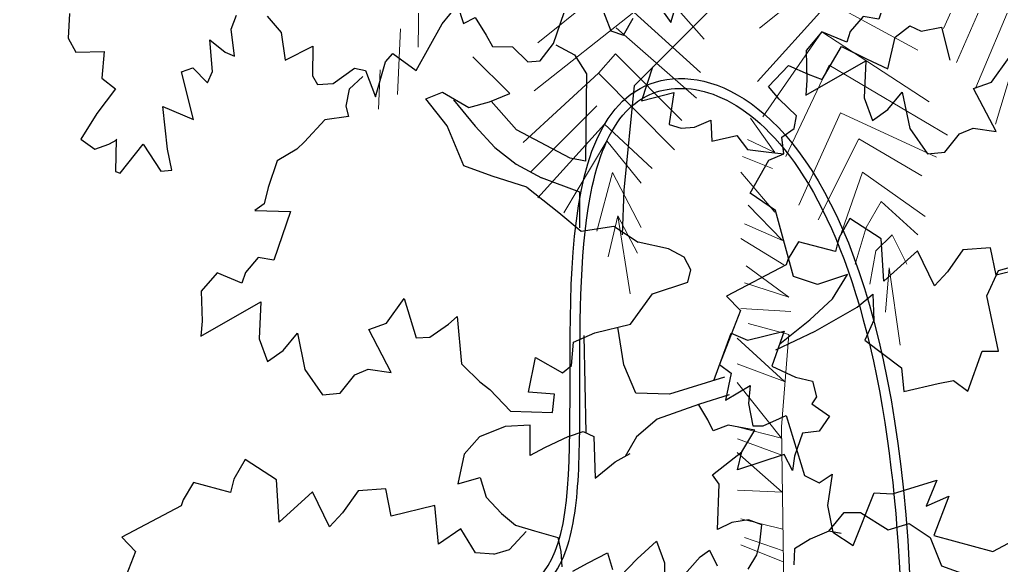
# Model space of a CAD drawing. Header units: metres. Extents: x 10 to 239, y 2 to 253.
# Drawn here: x 89.776 to 94.75, y 174.727 to 177.493 of the extents above; entities that cross this region are included whole.
import ezdxf

# ---------------------------------------------------------------- set-up
doc = ezdxf.new("R2010")
doc.units = ezdxf.units.M
doc.header["$MEASUREMENT"] = 0
doc.layers.add('1lianas', color=9, linetype='Continuous')
doc.layers.add('bloques ARBOLES', color=7, linetype='Continuous', true_color=0xb8d897)

# ---------------------------------------------------------------- blocks, each defined once
blk = doc.blocks.new('arbolote')
at = {"layer": 'bloques ARBOLES'}
for points in [[(1.3582, 5.2888), (1.5573, 5.3838), (1.7696, 5.5057), (1.8488, 5.5718), (1.8547, 5.4389), (1.8085, 5.3381), (1.995, 5.1972), (2.006, 5.0778), (2.1808, 5.1191), (2.2586, 5.1335), (2.3308, 5.0788), (2.4034, 5.2819), (2.487, 5.2819), (2.4266, 5.5628), (2.486, 5.6904), (2.589, 5.7197)], [(-2.2214, 6.9934), (-2.2278, 6.8684), (-2.1888, 6.7985), (-2.0452, 6.8005), (-2.0563, 6.666), (-1.9881, 6.6116), (-2.0821, 6.4869), (-2.1626, 6.3571), (-2.0931, 6.3065), (-2.0213, 6.3315), (-1.9816, 6.3531), (-1.9844, 6.3563), (-1.9879, 6.1932), (-1.9638, 6.1843), (-1.847, 6.331), (-1.7577, 6.1951), (-1.7015, 6.2004), (-1.7235, 6.3068), (-1.7476, 6.5219), (-1.5927, 6.4563), (-1.6533, 6.6984), (-1.5958, 6.7185), (-1.5215, 6.6426), (-1.4958, 6.6993), (-1.5104, 6.8608), (-1.4319, 6.7985), (-1.3848, 6.7777), (-1.4013, 6.9145), (-1.3745, 6.986)], [(-1.2186, 6.9801), (-1.1488, 6.8976), (-1.1286, 6.7565), (-0.9872, 6.8285), (-0.9887, 6.6782), (-0.9644, 6.6344), (-0.8844, 6.6387), (-0.7764, 6.7164), (-0.7215, 6.7049), (-0.6698, 6.5721), (-0.6203, 6.7493), (-0.582, 6.7909), (-0.4636, 6.7044), (-0.3325, 6.9416), (-0.2549, 7.0367), (-0.2237, 6.9435), (-0.1655, 6.9736), (-0.1101, 6.8843), (-0.0771, 6.8258), (0.0243, 6.8244), (0.1017, 6.7483), (0.1649, 6.754), (0.231, 6.8421), (0.2858, 6.9989)], [(0.4646, 7.0538), (0.5221, 6.9057), (0.5869, 6.8834), (0.6359, 6.9699)], [(0.7381, 7.073), (0.8253, 6.9473), (0.8826, 7.1338)], [(0.5805, 5.8724), (0.5892, 6.0984), (0.6413, 6.6286), (1.119, 7.1066)], [(0.7339, 6.7212), (0.678, 6.5512), (0.8418, 6.5934), (0.8177, 6.435), (0.8174, 6.4311), (0.8786, 6.412), (0.9457, 6.4174), (1.0283, 6.4524), (1.0336, 6.3474), (1.1613, 6.3747), (1.2153, 6.3045), (1.3227, 6.2916), (1.3987, 6.2823), (1.3877, 6.3669), (1.4511, 6.4105), (1.4634, 6.4752), (1.3758, 6.5591), (1.3213, 6.6234), (1.4217, 6.7296), (1.5227, 6.6864), (1.5932, 6.6596), (1.6907, 6.8268), (1.8179, 6.7635), (1.9253, 6.7128), (1.9635, 6.874), (2.0379, 6.9305), (2.0946, 6.9049), (2.1978, 6.9243), (2.2396, 6.7565)], [(0.2442, 6.8341), (0.3375, 6.7843), (0.3995, 6.6887), (0.3936, 6.2457)], [(-0.0926, 6.5464), (0.0111, 6.5874), (-0.1776, 6.7745)], [(-0.735, 6.6751), (-0.803, 6.611), (-0.8201, 6.5248), (-0.8076, 6.472), (-0.9276, 6.454), (-1.0303, 6.344), (-1.0683, 6.3053), (-1.1678, 6.2468), (-1.2139, 6.1112), (-1.2346, 6.0293), (-1.2822, 5.9954), (-1.1014, 5.9904), (-1.1846, 5.7433), (-1.2641, 5.7569), (-1.3291, 5.6816), (-1.3476, 5.6273), (-1.4727, 5.6795), (-1.5532, 5.5856), (-1.5488, 5.4348), (-1.5551, 5.3587), (-1.2508, 5.5327), (-1.2594, 5.3451), (-1.2171, 5.2301), (-1.1388, 5.2864), (-1.0658, 5.3739), (-1.0283, 5.1896), (-0.9384, 5.0606), (-0.8499, 5.0702), (-0.7756, 5.1617), (-0.7075, 5.1909), (-0.5903, 5.1742), (-0.7047, 5.3928), (-0.6145, 5.4242), (-0.5244, 5.5492), (-0.4643, 5.349), (-0.3943, 5.3532), (-0.3012, 5.4192), (-0.3012, 5.4192), (-0.2562, 5.4573), (-0.2341, 5.2184), (-0.2278, 5.2109), (-0.1411, 5.1271), (-0.0915, 5.0881), (0.0139, 4.9778), (0.2264, 4.9712), (0.2371, 5.0639), (0.1056, 5.0748), (0.141, 5.2501), (0.2779, 5.172), (0.3229, 5.2102), (0.3327, 5.3279), (0.4411, 5.3747), (0.6221, 5.4194), (0.7325, 5.5736), (0.9116, 5.6325), (0.9277, 5.6939), (0.8942, 5.7594), (0.814, 5.8009), (0.6604, 5.8345)], [(0.0964, 6.1142), (-0.0793, 6.1691), (-0.2219, 6.2214), (-0.3067, 6.4243), (-0.415, 6.562), (-0.3308, 6.5956), (-0.1973, 6.5167), (-0.0926, 6.5464)], [(-0.2745, 6.5566), (-0.1656, 6.4228), (-0.0658, 6.3153), (0.0425, 6.2309), (0.1707, 6.1611)], [(0.3936, 6.2457), (0.3153, 6.2605), (0.0441, 6.4046), (-0.0841, 6.5498)], [(1.3783, 5.3202), (1.5312, 5.4418), (1.6445, 5.5469), (1.7204, 5.6701), (1.5699, 5.6198), (1.4478, 5.6608), (1.357, 5.996), (1.2278, 6.0834), (1.3223, 6.2498), (1.3987, 6.2823)], [(0.1685, 6.1631), (0.3634, 6.0897), (0.3634, 5.9072)], [(0.0964, 6.1142), (0.2592, 5.9854), (0.3721, 5.8898), (0.5371, 5.9159), (0.6604, 5.8345)], [(1.0987, 5.1499), (0.8198, 5.0644), (0.6488, 5.0686), (0.5881, 5.2131), (0.5583, 5.4036)], [(1.0442, 5.1332), (1.1312, 5.3733), (1.2149, 5.3385), (1.4009, 5.3828), (1.3375, 5.2068), (1.4584, 5.151), (1.5433, 5.13), (1.5647, 5.0516), (1.5408, 5.0157), (1.63, 4.9522)], [(0.3859, 5.3609), (0.395, 4.8684)], [(1.1222, 5.0603), (0.972, 5.014), (0.7565, 4.9372), (0.6515, 4.8483), (0.594, 4.7487)], [(0.307, 4.849), (0.1867, 4.7922), (0.1138, 4.7534), (0.1126, 4.9069), (-0.0135, 4.9004), (-0.1433, 4.8474), (-0.2203, 4.7602), (-0.2537, 4.6095), (-0.1394, 4.6419), (-0.1089, 4.5418), (-0.0321, 4.4587), (0.0397, 4.4), (0.1349, 4.3712), (0.2537, 4.3375), (0.2687, 4.2665), (0.2733, 4.1895)], [(0.3302, 4.1668), (0.4074, 4.2092), (0.5053, 4.2609), (0.53, 4.1752)], [(0.569, 4.1401), (0.6561, 4.2305), (0.7541, 4.3199), (0.7938, 4.2091), (0.7944, 4.1324)], [(0.8702, 4.1221), (0.9745, 4.239), (1.0222, 4.2738), (1.0614, 4.1939)], [(1.2174, 4.177), (1.2613, 4.2501), (1.2773, 4.3115), (1.2877, 4.4012), (1.2202, 4.4278), (1.1354, 4.4139), (1.0627, 4.3781), (1.0708, 4.6074), (1.0369, 4.6561), (1.186, 4.7722), (1.2509, 4.8823), (1.1165, 4.9074), (1.0414, 4.8788), (1.0141, 4.9338), (0.9687, 5.0103)], [(1.6302, 4.9525), (1.578, 4.8762), (1.4935, 4.8662), (1.4531, 4.7501), (1.4431, 4.6782), (1.401, 4.7584), (1.1644, 4.6804), (1.186, 4.7722)], [(0.307, 4.849), (0.3818, 4.8746), (0.4355, 4.8493), (0.4429, 4.6385), (0.5433, 4.7208), (0.6205, 4.7632)], [(-0.0701, 4.2527), (-0.164, 4.2605), (-0.2377, 4.3811), (-0.3517, 4.3039), (-0.3702, 4.5007), (-0.5909, 4.4453), (-0.6183, 4.584), (-0.7585, 4.5747), (-0.8375, 4.4627), (-0.9031, 4.3914), (-0.989, 4.5688), (-1.1591, 4.4156), (-1.1722, 4.6298), (-1.3309, 4.7336), (-1.388, 4.6337), (-1.4046, 4.5654), (-1.5917, 4.6158), (-1.6446, 4.5295), (-1.6542, 4.4984), (-1.9562, 4.3392), (-1.8855, 4.2666), (-1.9918, 3.9936), (-1.9326, 3.9498), (-1.9619, 3.8128), (-1.8373, 3.8862), (-1.8448, 3.7961), (-1.8223, 3.6827), (-1.7705, 3.6824), (-1.6546, 3.7356), (-1.5613, 3.4311), (-1.4877, 3.3941), (-1.4213, 3.4374), (-1.4444, 3.279), (-1.4444, 3.279), (-1.4177, 3.1443), (-1.3148, 3.076), (-1.209, 3.3431), (-1.1158, 3.3384), (-0.89, 3.4074), (-0.89, 3.4074), (-0.9457, 3.2755), (-0.83, 3.3257), (-0.9063, 3.1259), (-0.6063, 3.0452), (-0.4489, 3.1298)], [(1.6268, 4.3702), (1.7043, 4.4644), (1.7879, 4.4644), (1.927, 4.3762), (2.0343, 4.4091), (2.14, 4.3377), (2.1977, 4.1934), (2.3979, 4.1211)], [(-0.0701, 4.2527), (0.0086, 4.2771), (0.0928, 4.3677)], [(1.6885, 4.3581), (1.6268, 4.3702), (1.5327, 4.3292), (1.452, 4.2801), (1.4493, 4.1996)]]:
    blk.add_lwpolyline(points, dxfattribs=at)
blk = doc.blocks.new('Palm2-e')
at = {"layer": 'bloques ARBOLES', "lineweight": 5}
for p, q in [((0.93, 2.1942), (1.1006, 2.5705)), ((-0.6387, 2.5132), (-1.125, 2.1207)), ((-1.7324, 2.0985), (-1.7279, 2.4384)), ((0.9964, 2.0217), (1.1963, 2.4833)), ((-0.2832, 2.1389), (-0.5417, 2.4319)), ((0.277, 2.4195), (-0.0032, 2.1955)), ((1.0941, 1.8941), (1.2998, 2.3856)), ((0.3512, 2.3264), (-0.0124, 1.9247)), ((0.8005, 2.0829), (0.3512, 2.3264)), ((-1.1439, 1.8772), (-0.6387, 2.2769)), ((-0.6387, 2.2769), (-0.3021, 1.9709)), ((1.3617, 2.2704), (1.193, 1.7092)), ((-1.8216, 2.1923), (-1.8359, 1.8589)), ((-0.321, 1.8401), (-0.7292, 2.1975)), ((0.015, 1.7463), (0.3141, 2.1766)), ((0.3141, 2.1766), (0.8565, 1.8212)), ((-0.819, 1.9664), (-0.7324, 2.0647)), ((-0.7324, 2.0647), (-0.3958, 1.7274)), ((0.3512, 2.008), (0.1305, 1.5451)), ((0.9502, 1.6532), (0.3512, 2.008)), ((-1.9238, 1.9833), (-1.9329, 1.7841)), ((-0.819, 1.9664), (-1.1999, 1.6155)), ((-0.4329, 1.5783), (-0.819, 1.9664)), ((-1.1627, 1.4657), (-0.8262, 1.8023)), ((0.1976, 1.2984), (0.4079, 1.7652)), ((0.4079, 1.7652), (0.8942, 1.5406)), ((-1.125, 1.3349), (-0.7884, 1.7092)), ((-0.7884, 1.7092), (-0.5456, 1.4846)), ((0.0746, 1.5647), (-0.0488, 1.7398)), ((-0.9941, 1.26), (-0.776, 1.6246)), ((-0.776, 1.6246), (-0.6016, 1.4097)), ((-0.0638, 1.6317), (0.0746, 1.5647)), ((0.2953, 1.2229), (0.501, 1.6343)), ((0.501, 1.6343), (0.8193, 1.4468)), ((-0.0892, 1.5451), (0.0641, 1.4833)), ((-0.7467, 1.4638), (-0.8262, 1.1669)), ((-0.6016, 1.1851), (-0.7467, 1.4638)), ((-0.097, 1.4657), (0.0746, 1.2626)), ((0.389, 1.092), (0.5199, 1.4657)), ((0.5199, 1.4657), (0.8376, 1.2411)), ((-0.0599, 1.2977), (0.1149, 1.1194)), ((0.5387, 1.1851), (0.6136, 1.316)), ((0.6136, 1.316), (0.8005, 1.148)), ((-0.72, 1.2437), (-0.7695, 1.0354)), ((-0.6575, 0.8485), (-0.72, 1.2437)), ((-0.72, 1.2437), (-0.6198, 1.0543)), ((-0.0781, 1.204), (0.1149, 1.1194)), ((0.4828, 0.9983), (0.5387, 1.1851)), ((0.6696, 1.148), (0.5869, 1.0673)), ((0.7445, 0.9983), (0.6696, 1.148)), ((-0.097, 1.1291), (0.1208, 0.9963)), ((0.5869, 1.0673), (0.5563, 0.898)), ((-0.0697, 0.9905), (0.1455, 0.8309)), ((0.654, 0.9807), (0.6351, 0.7561)), ((0.71, 0.5881), (0.654, 0.9807)), ((0.1455, 0.8309), (-0.0781, 0.9045)), ((0.1566, 0.7593), (-0.097, 0.7737)), ((-0.0599, 0.6988), (0.1455, 0.6428)), ((-0.1159, 0.6239), (0.1247, 0.4039)), ((0.1084, 0.1753), (0.1455, 0.6428)), ((-0.1159, 0.4931), (0.1247, 0.4039)), ((-0.1159, 0.4), (0.1084, 0.1168)), ((-0.1159, 0.1753), (0.1084, 0.1168)), ((0.1273, -1.0219), (0.1084, 0.1753)), ((-0.1133, 0.1135), (0.1104, 0.0302)), ((0.113, -0.1573), (-0.1159, 0.0445)), ((-0.1133, -0.1463), (0.113, -0.1573)), ((-0.097, -0.2921), (0.1162, -0.3442)), ((0.1182, -0.4542), (-0.0781, -0.3859)), ((-0.097, -0.4236), (0.1182, -0.5102))]:
    blk.add_line(p, q, dxfattribs=at)

msp = doc.modelspace()

# ---------------------------------------------------------------- linework, layer by layer
at = {"layer": '1lianas'}
for points, knots in [([(89.4448, 174.1087), (89.71141, 173.92196), (90.56891, 172.279), (91.48952, 174.80943), (92.88221, 174.15216), (92.15737, 178.22029), (94.72237, 176.63036), (94.15656, 172.13407)], [6.2223497, 6.2223497, 6.2223497, 6.2223497, 7, 8, 9, 10, 11, 11, 11, 11]), ([(89.42311, 174.06342), (89.46987, 174.0291), (89.487, 174.01377), (89.57866, 173.9228), (89.66597, 173.80933), (89.8514, 173.56465), (89.94997, 173.43322), (90.13965, 173.22276), (90.22969, 173.13887), (90.39641, 173.05285), (90.47347, 173.03992), (90.61743, 173.06659), (90.68409, 173.1029), (90.86714, 173.24757), (90.97641, 173.39274), (91.19387, 173.70571), (91.30137, 173.87377), (91.48503, 174.10776), (91.5596, 174.18754), (91.71102, 174.30104), (91.78858, 174.33878), (92.00486, 174.42003), (92.14453, 174.44336), (92.3728, 174.54948), (92.46544, 174.62519), (92.56716, 174.84926), (92.59161, 174.97391), (92.61419, 175.27811), (92.61435, 175.45514), (92.61413, 175.98536), (92.61369, 176.36006), (92.71461, 176.81954), (92.77517, 176.95839), (92.93477, 177.11021), (93.02619, 177.14782), (93.24615, 177.14165), (93.37305, 177.09636), (93.76877, 176.76572), (94.0429, 176.27434), (94.2792, 174.60883), (94.28566, 173.56045), (94.10695, 172.14031)], [6.2409137, 6.2409137, 6.2409137, 6.2409137, 6.2959908, 6.2959908, 6.5228917, 6.5228917, 6.7497926, 6.7497926, 6.9498365, 6.9498365, 7.1029332, 7.1029332, 7.2560299, 7.2560299, 7.5488105, 7.5488105, 7.8415911, 7.8415911, 8.0411344, 8.0411344, 8.2406777, 8.2406777, 8.5954004, 8.5954004, 8.8875147, 8.8875147, 9.0989058, 9.0989058, 9.310297, 9.310297, 9.7027275, 9.7027275, 9.9372209, 9.9372209, 10.1211872, 10.1211872, 10.3051535, 10.3051535, 10.6834474, 10.6834474, 11, 11, 11, 11])]:
    msp.add_open_spline(points, degree=3, knots=knots, dxfattribs=at)

# ---------------------------------------------------------------- block references
for p in [(95.31367, 171.75181), (92.24898, 170.53045)]:
    msp.add_blockref('arbolote', p)
at = {"layer": 'bloques ARBOLES'}
msp.add_blockref('Palm2-e', (93.52681, 175.25468), dxfattribs=at)

doc.saveas('drawing.dxf')
